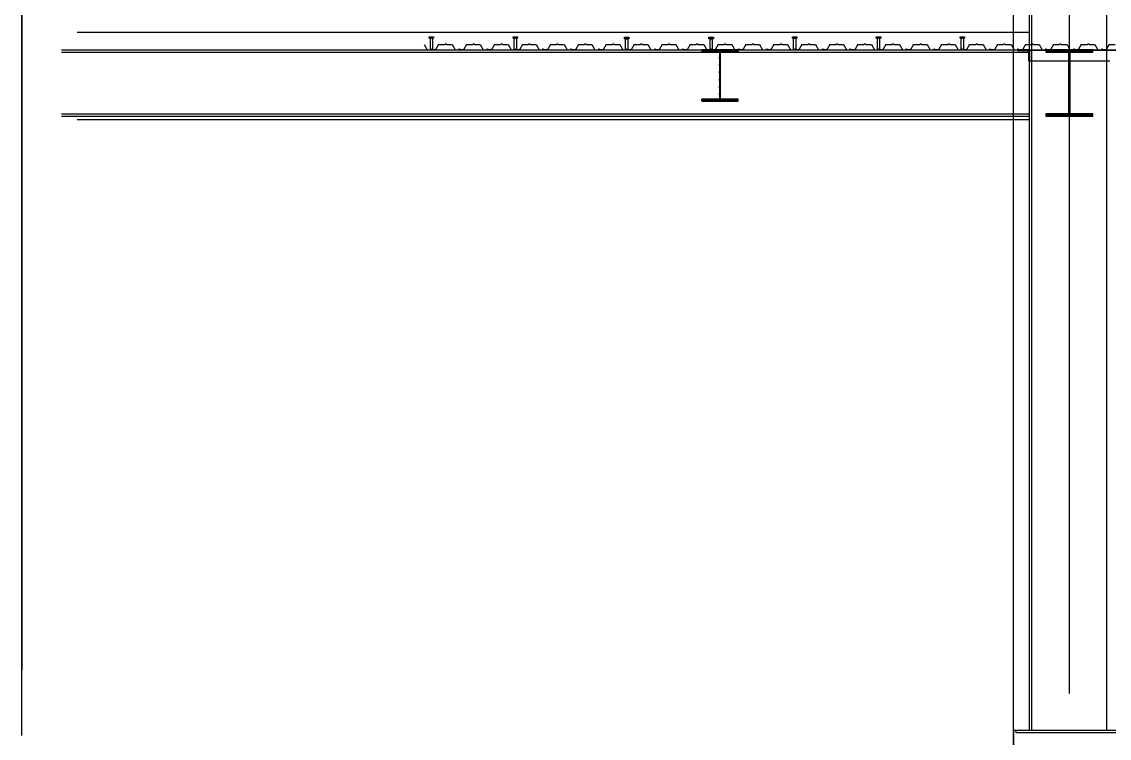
# Model space of a CAD drawing. Header units: millimetres. Extents: x 2148 to 2681, y 758 to 986.
# Drawn here: x 2225.057 to 2229.727, y 785.367 to 788.447 of the extents above; entities that cross this region are included whole.
import ezdxf

# ---------------------------------------------------------------- set-up
doc = ezdxf.new("R2010")
doc.units = ezdxf.units.MM
doc.linetypes.add('CENTER2', pattern=[28.575, 19.05, -3.175, 3.175, -3.175])
for name, color, linetype in [('4CO', 4, 'Continuous'), ('D', 1, 'Continuous'), ('HATCH', 8, 'Continuous'), ('S_GRID LINES', 252, 'Continuous')]:
    doc.layers.add(name, color=color, linetype=linetype)

msp = doc.modelspace()

# ---------------------------------------------------------------- hatches: boundary and pattern name
at = {"layer": 'HATCH', "ltscale": 0.5}
h = msp.add_hatch(dxfattribs=at)
h.set_pattern_fill('ANSI31', color=256, scale=0.00775, style=0)
h.set_pattern_definition([(45, (64028.3121602, 2918.4561855), (-0.000685009694274, 0.000685009694274), [])])
edge = h.paths.add_edge_path()
edge.add_line((2228.1336634, 788.1140155), (2228.0605752, 788.1140155))
edge.add_arc((2228.0605752, 788.1170378), 0.0030223, 174.0972671, 270, ccw=False)
edge.add_line((2228.0575689, 788.1173486), (2228.0575689, 788.3160574))
edge.add_arc((2228.0605752, 788.3163682), 0.0030223, 89.6345547, 185.9027329, ccw=False)
edge.add_line((2228.0605944, 788.3193905), (2228.1336634, 788.3193905))
edge.add_line((2228.1336634, 788.3193905), (2228.1336634, 788.3271405))
edge.add_line((2228.1336634, 788.3271405), (2227.9770336, 788.3271405))
edge.add_line((2227.9770336, 788.3271405), (2227.9770336, 788.3193905))
edge.add_line((2227.9770336, 788.3193905), (2228.04989, 788.3193905))
edge.add_arc((2228.0499093, 788.3163682), 0.0030223, -4.2920933, 90.3654453, ccw=False)
edge.add_line((2228.0529231, 788.3161421), (2228.0529231, 788.117264))
edge.add_arc((2228.0499093, 788.1170378), 0.0030223, -89.9999999, 4.2920934, ccw=False)
edge.add_line((2228.0499093, 788.1140155), (2227.9770336, 788.1140155))
edge.add_line((2227.9770336, 788.1140155), (2227.9770336, 788.1062655))
edge.add_line((2227.9770336, 788.1062655), (2228.1336634, 788.1062655))
edge.add_line((2228.1336634, 788.1062655), (2228.1336634, 788.1140155))
h = msp.add_hatch(dxfattribs=at)
h.set_pattern_fill('ANSI31', color=256, scale=0.01, style=0)
h.set_pattern_definition([(45, (81980.8233441, 3536.880747), (-0.000883883476483, 0.000883883476483), [])])
h.paths.add_polyline_path([(2229.3814123, 788.3177272, 0.318843234), (2229.3751183, 788.3241405), (2229.3845482, 788.3241405), (2229.3844123, 788.2771407), (2229.3814123, 788.2771407)])
h.paths.add_polyline_path([(2229.3345447, 788.3271405), (2229.3345447, 788.3241405), (2229.3845482, 788.3241405), (2229.3845568, 788.3271405)])
h = msp.add_hatch(dxfattribs=at)
h.set_pattern_fill('ANSI31', color=256, scale=0.01, style=0)
h.set_pattern_definition([(45, (81971.8230328, 3536.880747), (-0.000883883476483, 0.000883883476483), [])])
edge = h.paths.add_edge_path()
edge.add_line((2229.6572305, 788.0521405), (2229.5629231, 788.0521405))
edge.add_arc((2229.5629231, 788.0560402), 0.0038997, 174.0972671, 270, ccw=False)
edge.add_line((2229.559044, 788.0564413), (2229.559044, 788.3128398))
edge.add_arc((2229.5629231, 788.3132408), 0.0038997, 89.6345547, 185.9027329, ccw=False)
edge.add_line((2229.562948, 788.3171405), (2229.6572305, 788.3171405))
edge.add_line((2229.6572305, 788.3171405), (2229.6572305, 788.3271405))
edge.add_line((2229.6572305, 788.3271405), (2229.4551275, 788.3271405))
edge.add_line((2229.4551275, 788.3271405), (2229.4551275, 788.3171405))
edge.add_line((2229.4551275, 788.3171405), (2229.5491357, 788.3171405))
edge.add_arc((2229.5491606, 788.3132408), 0.0038997, -4.2920933, 90.3654453, ccw=False)
edge.add_line((2229.5530494, 788.312949), (2229.5530494, 788.0563321))
edge.add_arc((2229.5491606, 788.0560402), 0.0038997, -90, 4.2920933, ccw=False)
edge.add_line((2229.5491606, 788.0521405), (2229.4551275, 788.0521405))
edge.add_line((2229.4551275, 788.0521405), (2229.4551275, 788.0421405))
edge.add_line((2229.4551275, 788.0421405), (2229.6572305, 788.0421405))
edge.add_line((2229.6572305, 788.0421405), (2229.6572305, 788.0521405))

# ---------------------------------------------------------------- linework, layer by layer
at = {"layer": '4CO', "ltscale": 0.5}
msp.add_line((2229.3152683, 785.4021405, 0), (2229.3152683, 784.5271405, 0), dxfattribs=at)
at = {"layer": 'D', "color": 3, "ltscale": 0.5}
for p, q in [((2229.3845568, 785.4021405, 0.0000001), (2229.3845568, 791.8271403, 0.0000001)), ((2229.3945568, 785.4021405, 0.0000001), (2229.3945568, 791.8271403, 0.0000001)), ((2229.7175366, 785.4021405, 0.0000001), (2229.7175366, 791.8271403, 0.0000001))]:
    msp.add_line(p, q, dxfattribs=at)
at = {"layer": 'D', "ltscale": 0.5}
for p, q in [((2225.2952683, 788.4021405, 0.0000001), (2229.3845568, 788.4021405, 0.0000001)), ((2225.2269139, 788.3271405, 0.0000001), (2229.3839341, 788.3271405, 0.0000001)), ((2225.2269139, 788.3171405, 0.0000001), (2229.3839341, 788.3171405, 0.0000001)), ((2229.3345447, 788.3271405, 0.0000001), (2229.3345447, 788.3241405, 0.0000001)), ((2229.7775488, 788.3241405, 0.0000001), (2229.3345447, 788.3241405, 0.0000001)), ((2229.3814123, 788.2771407, 0), (2229.3814123, 788.3177272, 0)), ((2229.7306812, 788.2771407, 0), (2229.3814123, 788.2771407, 0)), ((2225.2269139, 788.0521405, 0.0000001), (2229.3839341, 788.0521405, 0.0000001)), ((2225.2269139, 788.0421405, 0.0000001), (2229.3839341, 788.0421405, 0.0000001)), ((2229.3155797, 785.4021405, 0), (2229.3155797, 784.5271405, 0)), ((2229.3155797, 785.4021405, 0), (2229.795891, 785.4021405, 0)), ((2229.315891, 785.4021405, 0.0000001), (2229.7962024, 785.4021405, 0.0000001))]:
    msp.add_line(p, q, dxfattribs=at)
at = {"layer": 'D', "color": 3, "ltscale": 0.5}
for points, elevation in [([(2228.1336634, 788.1140155), (2228.0605752, 788.1140155, -0.444720244), (2228.0575689, 788.1173486), (2228.0575689, 788.3160574, -0.446631522), (2228.0605944, 788.3193905), (2228.1336634, 788.3193905), (2228.1336634, 788.3271405), (2227.9770336, 788.3271405), (2227.9770336, 788.3193905), (2228.04989, 788.3193905, -0.438228127), (2228.0529231, 788.3161421), (2228.0529231, 788.117264, -0.436328672), (2228.0499093, 788.1140155), (2227.9770336, 788.1140155), (2227.9770336, 788.1062655), (2228.1336634, 788.1062655)], 0.0000001), ([(2229.6572305, 788.0521405), (2229.5629231, 788.0521405, -0.444720244), (2229.559044, 788.0564413), (2229.559044, 788.3128398, -0.446631522), (2229.562948, 788.3171405), (2229.6572305, 788.3171405), (2229.6572305, 788.3271405), (2229.4551275, 788.3271405), (2229.4551275, 788.3171405), (2229.5491357, 788.3171405, -0.438228127), (2229.5530494, 788.312949), (2229.5530494, 788.0563321, -0.436328672), (2229.5491606, 788.0521405), (2229.4551275, 788.0521405), (2229.4551275, 788.0421405), (2229.6572305, 788.0421405)], 0)]:
    msp.add_lwpolyline(points, format="xyb", close=True, dxfattribs=dict(at, elevation=elevation))
at = {"layer": 'D', "color": 3, "ltscale": 0.5, "elevation": 0.0000001}
msp.add_lwpolyline([(2229.3276447, 785.4021405), (2229.7847111, 785.4021405), (2229.7847111, 785.3902354), (2229.3276447, 785.3902354)], close=True, dxfattribs=at)
at = {"layer": 'D', "ltscale": 0.5}
msp.add_arc((2229.3737479, 788.3165005, 0.0000001), 0.0077619, 9.0929731, 79.8310934, dxfattribs=at)
at = {"layer": 'HATCH', "linetype": 'ByBlock', "ltscale": 0.5}
for p, q in [((2229.3162024, 785.4021405, 0.0000001), (2229.3162024, 791.8271405, 0.0000001)), ((2225.2952683, 788.0271405, 0.0000001), (2229.3845568, 788.0271405, 0.0000001))]:
    msp.add_line(p, q, dxfattribs=at)
at = {"layer": 'HATCH', "ltscale": 0.5}
for p, q in [((2226.7858865, 788.3493118, 0), (2226.798747, 788.3271405, 0.0000001)), ((2226.798747, 788.3271405, 0.0000001), (2226.813605, 788.3271405, 0.0000001)), ((2226.813605, 788.3271405, 0.0000001), (2226.8165766, 788.3304185, -0.0000002)), ((2226.8195482, 788.3271405, 0.0000001), (2226.8165766, 788.3304185, -0.0000002)), ((2226.8344062, 788.3271405, 0.0000001), (2226.8195482, 788.3271405, 0.0000001)), ((2226.8472667, 788.3493118, 0), (2226.8344062, 788.3271405, 0.0000001)), ((2226.8472667, 788.3493118, 0), (2226.8722667, 788.3493118, 0)), ((2226.8722667, 788.3493118, 0), (2226.87658, 788.3516605, -0.0000002)), ((2226.8808934, 788.3493118, 0), (2226.87658, 788.3516605, -0.0000002)), ((2226.8808934, 788.3493118, 0), (2226.9058934, 788.3493118, 0)), ((2226.9058934, 788.3493118, 0), (2226.9187539, 788.3271405, 0.0000001)), ((2226.9187539, 788.3271405, 0.0000001), (2226.9336119, 788.3271405, 0.0000001)), ((2226.9336119, 788.3271405, 0.0000001), (2226.9365835, 788.3304185, -0.0000002)), ((2226.9395551, 788.3271405, 0.0000001), (2226.9365835, 788.3304185, -0.0000002)), ((2226.9544131, 788.3271405, 0.0000001), (2226.9395551, 788.3271405, 0.0000001)), ((2226.9672736, 788.3493118, 0), (2226.9544131, 788.3271405, 0.0000001)), ((2226.9672736, 788.3493118, 0), (2226.9922736, 788.3493118, 0)), ((2226.9922736, 788.3493118, 0), (2226.9965869, 788.3516605, -0.0000002)), ((2227.0009003, 788.3493118, 0), (2226.9965869, 788.3516605, -0.0000002)), ((2227.0009003, 788.3493118, 0), (2227.0259003, 788.3493118, 0)), ((2227.0259003, 788.3493118, 0), (2227.0387608, 788.3271405, 0.0000001)), ((2227.0387608, 788.3271405, 0.0000001), (2227.0536188, 788.3271405, 0.0000001)), ((2227.0536188, 788.3271405, 0.0000001), (2227.0565904, 788.3304185, -0.0000002)), ((2227.059562, 788.3271405, 0.0000001), (2227.0565904, 788.3304185, -0.0000002)), ((2227.07442, 788.3271405, 0.0000001), (2227.059562, 788.3271405, 0.0000001)), ((2227.0872805, 788.3493118, 0), (2227.07442, 788.3271405, 0.0000001)), ((2227.0872805, 788.3493118, 0), (2227.1122805, 788.3493118, 0)), ((2227.1122805, 788.3493118, 0), (2227.1165938, 788.3516605, -0.0000002)), ((2227.1209072, 788.3493118, 0), (2227.1165938, 788.3516605, -0.0000002)), ((2227.1209072, 788.3493118, 0), (2227.1459072, 788.3493118, 0)), ((2227.1459072, 788.3493118, 0), (2227.1587677, 788.3271405, 0.0000001)), ((2227.1587677, 788.3271405, 0.0000001), (2227.1736257, 788.3271405, 0.0000001)), ((2227.1736257, 788.3271405, 0.0000001), (2227.1765973, 788.3304185, -0.0000002)), ((2227.1795689, 788.3271405, 0.0000001), (2227.1765973, 788.3304185, -0.0000002)), ((2227.1944269, 788.3271405, 0.0000001), (2227.1795689, 788.3271405, 0.0000001)), ((2227.2072874, 788.3493118, 0), (2227.1944269, 788.3271405, 0.0000001)), ((2227.2072874, 788.3493118, 0), (2227.2322874, 788.3493118, 0)), ((2227.2322874, 788.3493118, 0), (2227.2366008, 788.3516605, -0.0000002)), ((2227.2409141, 788.3493118, 0), (2227.2366008, 788.3516605, -0.0000002)), ((2227.2409141, 788.3493118, 0), (2227.2659141, 788.3493118, 0)), ((2227.2659141, 788.3493118, 0), (2227.2787746, 788.3271405, 0.0000001)), ((2227.2787746, 788.3271405, 0.0000001), (2227.2936326, 788.3271405, 0.0000001)), ((2227.2936326, 788.3271405, 0.0000001), (2227.2966042, 788.3304185, -0.0000002)), ((2227.2995758, 788.3271405, 0.0000001), (2227.2966042, 788.3304185, -0.0000002)), ((2227.3144338, 788.3271405, 0.0000001), (2227.2995758, 788.3271405, 0.0000001)), ((2227.3272943, 788.3493118, 0), (2227.3144338, 788.3271405, 0.0000001)), ((2227.3272943, 788.3493118, 0), (2227.3522943, 788.3493118, 0)), ((2227.3522943, 788.3493118, 0), (2227.3566077, 788.3516605, -0.0000002)), ((2227.360921, 788.3493118, 0), (2227.3566077, 788.3516605, -0.0000002)), ((2227.360921, 788.3493118, 0), (2227.385921, 788.3493118, 0)), ((2227.385921, 788.3493118, 0), (2227.3987815, 788.3271405, 0.0000001)), ((2227.3987815, 788.3271405, 0.0000001), (2227.4136395, 788.3271405, 0.0000001)), ((2227.4136395, 788.3271405, 0.0000001), (2227.4166111, 788.3304185, -0.0000002)), ((2227.4195827, 788.3271405, 0.0000001), (2227.4166111, 788.3304185, -0.0000002)), ((2227.4344407, 788.3271405, 0.0000001), (2227.4195827, 788.3271405, 0.0000001)), ((2227.4473012, 788.3493118, 0), (2227.4344407, 788.3271405, 0.0000001)), ((2227.4473012, 788.3493118, 0), (2227.4723012, 788.3493118, 0)), ((2227.4723012, 788.3493118, 0), (2227.4766146, 788.3516605, -0.0000002)), ((2227.480928, 788.3493118, 0), (2227.4766146, 788.3516605, -0.0000002)), ((2227.480928, 788.3493118, 0), (2227.505928, 788.3493118, 0)), ((2227.505928, 788.3493118, 0), (2227.5187885, 788.3271405, 0.0000001)), ((2227.5187885, 788.3271405, 0.0000001), (2227.5336465, 788.3271405, 0.0000001)), ((2227.5336465, 788.3271405, 0.0000001), (2227.5366181, 788.3304185, -0.0000002)), ((2227.5395897, 788.3271405, 0.0000001), (2227.5366181, 788.3304185, -0.0000002)), ((2227.5544477, 788.3271405, 0.0000001), (2227.5395897, 788.3271405, 0.0000001)), ((2227.5673082, 788.3493118, 0), (2227.5544477, 788.3271405, 0.0000001)), ((2227.5673082, 788.3493118, 0), (2227.5923082, 788.3493118, 0)), ((2227.5923082, 788.3493118, 0), (2227.5966215, 788.3516605, -0.0000002)), ((2227.6009349, 788.3493118, 0), (2227.5966215, 788.3516605, -0.0000002)), ((2227.6009349, 788.3493118, 0), (2227.6259349, 788.3493118, 0)), ((2227.6259349, 788.3493118, 0), (2227.6387954, 788.3271405, 0.0000001)), ((2227.6387954, 788.3271405, 0.0000001), (2227.6536534, 788.3271405, 0.0000001)), ((2227.6536534, 788.3271405, 0.0000001), (2227.656625, 788.3304185, -0.0000002)), ((2227.6595966, 788.3271405, 0.0000001), (2227.656625, 788.3304185, -0.0000002)), ((2227.6744546, 788.3271405, 0.0000001), (2227.6595966, 788.3271405, 0.0000001)), ((2227.6873151, 788.3493118, 0), (2227.6744546, 788.3271405, 0.0000001)), ((2227.6873151, 788.3493118, 0), (2227.7123151, 788.3493118, 0)), ((2227.7123151, 788.3493118, 0), (2227.7166284, 788.3516605, -0.0000002)), ((2227.7209418, 788.3493118, 0), (2227.7166284, 788.3516605, -0.0000002)), ((2227.7209418, 788.3493118, 0), (2227.7459418, 788.3493118, 0)), ((2227.7459418, 788.3493118, 0), (2227.7588023, 788.3271405, 0.0000001)), ((2227.7588023, 788.3271405, 0.0000001), (2227.7736603, 788.3271405, 0.0000001)), ((2227.7736603, 788.3271405, 0.0000001), (2227.7766319, 788.3304185, -0.0000002)), ((2227.7796035, 788.3271405, 0.0000001), (2227.7766319, 788.3304185, -0.0000002)), ((2227.7944615, 788.3271405, 0.0000001), (2227.7796035, 788.3271405, 0.0000001)), ((2227.807322, 788.3493118, 0), (2227.7944615, 788.3271405, 0.0000001)), ((2227.807322, 788.3493118, 0), (2227.832322, 788.3493118, 0)), ((2227.832322, 788.3493118, 0), (2227.8366354, 788.3516605, -0.0000002)), ((2227.8409487, 788.3493118, 0), (2227.8366354, 788.3516605, -0.0000002)), ((2227.8409487, 788.3493118, 0), (2227.8659487, 788.3493118, 0)), ((2227.8659487, 788.3493118, 0), (2227.8788092, 788.3271405, 0.0000001)), ((2227.8788092, 788.3271405, 0.0000001), (2227.8936672, 788.3271405, 0.0000001)), ((2227.8936672, 788.3271405, 0.0000001), (2227.8966388, 788.3304185, -0.0000002)), ((2227.8996104, 788.3271405, 0.0000001), (2227.8966388, 788.3304185, -0.0000002)), ((2227.9144684, 788.3271405, 0.0000001), (2227.8996104, 788.3271405, 0.0000001)), ((2227.9273289, 788.3493118, 0), (2227.9144684, 788.3271405, 0.0000001)), ((2227.9273289, 788.3493118, 0), (2227.9523289, 788.3493118, 0)), ((2227.9523289, 788.3493118, 0), (2227.9566423, 788.3516605, -0.0000002)), ((2227.9609556, 788.3493118, 0), (2227.9566423, 788.3516605, -0.0000002)), ((2227.9609556, 788.3493118, 0), (2227.9859556, 788.3493118, 0)), ((2227.9859556, 788.3493118, 0), (2227.9988161, 788.3271405, 0.0000001)), ((2227.9988161, 788.3271405, 0.0000001), (2228.0136741, 788.3271405, 0.0000001)), ((2228.0136741, 788.3271405, 0.0000001), (2228.0166457, 788.3304185, -0.0000002)), ((2228.0196173, 788.3271405, 0.0000001), (2228.0166457, 788.3304185, -0.0000002)), ((2228.0344753, 788.3271405, 0.0000001), (2228.0196173, 788.3271405, 0.0000001)), ((2228.0473358, 788.3493118, 0), (2228.0344753, 788.3271405, 0.0000001)), ((2228.0473358, 788.3493118, 0), (2228.0723358, 788.3493118, 0)), ((2228.0723358, 788.3493118, 0), (2228.0766492, 788.3516605, -0.0000002)), ((2228.0809625, 788.3493118, 0), (2228.0766492, 788.3516605, -0.0000002)), ((2228.0809625, 788.3493118, 0), (2228.1059625, 788.3493118, 0)), ((2228.1059625, 788.3493118, 0), (2228.118823, 788.3271405, 0.0000001)), ((2228.118823, 788.3271405, 0.0000001), (2228.133681, 788.3271405, 0.0000001)), ((2228.133681, 788.3271405, 0.0000001), (2228.1366526, 788.3304185, -0.0000002)), ((2228.1396242, 788.3271405, 0.0000001), (2228.1366526, 788.3304185, -0.0000002)), ((2228.1544822, 788.3271405, 0.0000001), (2228.1396242, 788.3271405, 0.0000001)), ((2228.1673427, 788.3493118, 0), (2228.1544822, 788.3271405, 0.0000001)), ((2228.1673427, 788.3493118, 0), (2228.1923427, 788.3493118, 0)), ((2228.1923427, 788.3493118, 0), (2228.1966561, 788.3516605, -0.0000002)), ((2228.2009695, 788.3493118, 0), (2228.1966561, 788.3516605, -0.0000002)), ((2228.2009695, 788.3493118, 0), (2228.2259695, 788.3493118, 0)), ((2228.2259695, 788.3493118, 0), (2228.23883, 788.3271405, 0.0000001)), ((2228.23883, 788.3271405, 0.0000001), (2228.253688, 788.3271405, 0.0000001)), ((2228.253688, 788.3271405, 0.0000001), (2228.2566596, 788.3304185, -0.0000002)), ((2228.2596312, 788.3271405, 0.0000001), (2228.2566596, 788.3304185, -0.0000002)), ((2228.2744892, 788.3271405, 0.0000001), (2228.2596312, 788.3271405, 0.0000001)), ((2228.2873497, 788.3493118, 0), (2228.2744892, 788.3271405, 0.0000001)), ((2228.2873497, 788.3493118, 0), (2228.3123497, 788.3493118, 0)), ((2228.3123497, 788.3493118, 0), (2228.316663, 788.3516605, -0.0000002)), ((2228.3209764, 788.3493118, 0), (2228.316663, 788.3516605, -0.0000002)), ((2228.3209764, 788.3493118, 0), (2228.3459764, 788.3493118, 0)), ((2228.3459764, 788.3493118, 0), (2228.3588369, 788.3271405, 0.0000001)), ((2228.3588369, 788.3271405, 0.0000001), (2228.3736949, 788.3271405, 0.0000001)), ((2228.3736949, 788.3271405, 0.0000001), (2228.3766665, 788.3304185, -0.0000002)), ((2228.3796381, 788.3271405, 0.0000001), (2228.3766665, 788.3304185, -0.0000002)), ((2228.3944961, 788.3271405, 0.0000001), (2228.3796381, 788.3271405, 0.0000001)), ((2228.4073566, 788.3493118, 0), (2228.3944961, 788.3271405, 0.0000001)), ((2228.4073566, 788.3493118, 0), (2228.4323566, 788.3493118, 0)), ((2228.4323566, 788.3493118, 0), (2228.4366699, 788.3516605, -0.0000002)), ((2228.4409833, 788.3493118, 0), (2228.4366699, 788.3516605, -0.0000002)), ((2228.4409833, 788.3493118, 0), (2228.4659833, 788.3493118, 0)), ((2228.4659833, 788.3493118, 0), (2228.4788438, 788.3271405, 0.0000001)), ((2228.4788438, 788.3271405, 0.0000001), (2228.4937018, 788.3271405, 0.0000001)), ((2228.4937018, 788.3271405, 0.0000001), (2228.4966734, 788.3304185, -0.0000002)), ((2228.499645, 788.3271405, 0.0000001), (2228.4966734, 788.3304185, -0.0000002)), ((2228.514503, 788.3271405, 0.0000001), (2228.499645, 788.3271405, 0.0000001)), ((2228.5273635, 788.3493118, 0), (2228.514503, 788.3271405, 0.0000001)), ((2228.5273635, 788.3493118, 0), (2228.5523635, 788.3493118, 0)), ((2228.5523635, 788.3493118, 0), (2228.5566769, 788.3516605, -0.0000002)), ((2228.5609902, 788.3493118, 0), (2228.5566769, 788.3516605, -0.0000002)), ((2228.5609902, 788.3493118, 0), (2228.5859902, 788.3493118, 0)), ((2228.5859902, 788.3493118, 0), (2228.5988507, 788.3271405, 0.0000001)), ((2228.5988507, 788.3271405, 0.0000001), (2228.6137087, 788.3271405, 0.0000001)), ((2228.6137087, 788.3271405, 0.0000001), (2228.6166803, 788.3304185, -0.0000002)), ((2228.6196519, 788.3271405, 0.0000001), (2228.6166803, 788.3304185, -0.0000002)), ((2228.6345099, 788.3271405, 0.0000001), (2228.6196519, 788.3271405, 0.0000001)), ((2228.6473704, 788.3493118, 0), (2228.6345099, 788.3271405, 0.0000001)), ((2228.6473704, 788.3493118, 0), (2228.6723704, 788.3493118, 0)), ((2228.6723704, 788.3493118, 0), (2228.6766838, 788.3516605, -0.0000002)), ((2228.6809971, 788.3493118, 0), (2228.6766838, 788.3516605, -0.0000002)), ((2228.6809971, 788.3493118, 0), (2228.7059971, 788.3493118, 0)), ((2228.7059971, 788.3493118, 0), (2228.7188576, 788.3271405, 0.0000001)), ((2228.7188576, 788.3271405, 0.0000001), (2228.7337156, 788.3271405, 0.0000001)), ((2228.7337156, 788.3271405, 0.0000001), (2228.7366872, 788.3304185, -0.0000002)), ((2228.7396588, 788.3271405, 0.0000001), (2228.7366872, 788.3304185, -0.0000002)), ((2228.7545168, 788.3271405, 0.0000001), (2228.7396588, 788.3271405, 0.0000001)), ((2228.7673773, 788.3493118, 0), (2228.7545168, 788.3271405, 0.0000001)), ((2228.7673773, 788.3493118, 0), (2228.7923773, 788.3493118, 0)), ((2228.7923773, 788.3493118, 0), (2228.7966907, 788.3516605, -0.0000002)), ((2228.801004, 788.3493118, 0), (2228.7966907, 788.3516605, -0.0000002)), ((2228.801004, 788.3493118, 0), (2228.826004, 788.3493118, 0)), ((2228.826004, 788.3493118, 0), (2228.8388645, 788.3271405, 0.0000001)), ((2228.8388645, 788.3271405, 0.0000001), (2228.8537225, 788.3271405, 0.0000001)), ((2228.8537225, 788.3271405, 0.0000001), (2228.8566941, 788.3304185, -0.0000002)), ((2228.8596657, 788.3271405, 0.0000001), (2228.8566941, 788.3304185, -0.0000002)), ((2228.8745237, 788.3271405, 0.0000001), (2228.8596657, 788.3271405, 0.0000001)), ((2228.8873842, 788.3493118, 0), (2228.8745237, 788.3271405, 0.0000001)), ((2228.8873842, 788.3493118, 0), (2228.9123843, 788.3493118, 0)), ((2228.9123843, 788.3493118, 0), (2228.9166976, 788.3516605, -0.0000002)), ((2228.921011, 788.3493118, 0), (2228.9166976, 788.3516605, -0.0000002)), ((2228.921011, 788.3493118, 0), (2228.946011, 788.3493118, 0)), ((2228.946011, 788.3493118, 0), (2228.9588715, 788.3271405, 0.0000001)), ((2228.9588715, 788.3271405, 0.0000001), (2228.9737295, 788.3271405, 0.0000001)), ((2228.9737295, 788.3271405, 0.0000001), (2228.9767011, 788.3304185, -0.0000002)), ((2228.9796727, 788.3271405, 0.0000001), (2228.9767011, 788.3304185, -0.0000002)), ((2228.9945307, 788.3271405, 0.0000001), (2228.9796727, 788.3271405, 0.0000001)), ((2229.0073912, 788.3493118, 0), (2228.9945307, 788.3271405, 0.0000001)), ((2229.0073912, 788.3493118, 0), (2229.0323912, 788.3493118, 0)), ((2229.0323912, 788.3493118, 0), (2229.0367045, 788.3516605, -0.0000002)), ((2229.0410179, 788.3493118, 0), (2229.0367045, 788.3516605, -0.0000002)), ((2229.0410179, 788.3493118, 0), (2229.0660179, 788.3493118, 0)), ((2229.0660179, 788.3493118, 0), (2229.0788784, 788.3271405, 0.0000001)), ((2229.0788784, 788.3271405, 0.0000001), (2229.0937364, 788.3271405, 0.0000001)), ((2229.0937364, 788.3271405, 0.0000001), (2229.096708, 788.3304185, -0.0000002)), ((2229.0996796, 788.3271405, 0.0000001), (2229.096708, 788.3304185, -0.0000002)), ((2229.1145376, 788.3271405, 0.0000001), (2229.0996796, 788.3271405, 0.0000001)), ((2229.1273981, 788.3493118, 0), (2229.1145376, 788.3271405, 0.0000001)), ((2229.1273981, 788.3493118, 0), (2229.1523981, 788.3493118, 0)), ((2229.1523981, 788.3493118, 0), (2229.1567114, 788.3516605, -0.0000002)), ((2229.1610248, 788.3493118, 0), (2229.1567114, 788.3516605, -0.0000002)), ((2229.1610248, 788.3493118, 0), (2229.1860248, 788.3493118, 0)), ((2229.1860248, 788.3493118, 0), (2229.1988853, 788.3271405, 0.0000001)), ((2229.1988853, 788.3271405, 0.0000001), (2229.2137433, 788.3271405, 0.0000001)), ((2229.2137433, 788.3271405, 0.0000001), (2229.2167149, 788.3304185, -0.0000002)), ((2229.2196865, 788.3271405, 0.0000001), (2229.2167149, 788.3304185, -0.0000002)), ((2229.2345445, 788.3271405, 0.0000001), (2229.2196865, 788.3271405, 0.0000001)), ((2229.247405, 788.3493118, 0), (2229.2345445, 788.3271405, 0.0000001)), ((2229.247405, 788.3493118, 0), (2229.272405, 788.3493118, 0)), ((2229.272405, 788.3493118, 0), (2229.2767184, 788.3516605, -0.0000002)), ((2229.2810317, 788.3493118, 0), (2229.2767184, 788.3516605, -0.0000002)), ((2229.2810317, 788.3493118, 0), (2229.3060317, 788.3493118, 0)), ((2229.3060317, 788.3493118, 0), (2229.3188922, 788.3271405, 0.0000001)), ((2229.3188922, 788.3271405, 0.0000001), (2229.3337502, 788.3271405, 0.0000001)), ((2229.3337502, 788.3271405, 0.0000001), (2229.3367218, 788.3304185, -0.0000002)), ((2229.3345447, 788.3271405, 0.0000001), (2229.7775488, 788.3271405, 0.0000001)), ((2229.3345447, 788.3241405, 0.0000001), (2229.3751183, 788.3241405, 0.0000001)), ((2229.3396934, 788.3271405, 0.0000001), (2229.3367218, 788.3304185, -0.0000002)), ((2229.3545514, 788.3271405, 0.0000001), (2229.3396934, 788.3271405, 0.0000001)), ((2229.3674119, 788.3493118, 0), (2229.3545514, 788.3271405, 0.0000001)), ((2229.3674119, 788.3493118, 0), (2229.3924119, 788.3493118, 0)), ((2229.3845568, 788.3271405, 0.0000001), (2229.3844123, 788.2771407, 0)), ((2229.3924119, 788.3493118, 0), (2229.3967253, 788.3516605, -0.0000002)), ((2229.4010386, 788.3493118, 0), (2229.3967253, 788.3516605, -0.0000002)), ((2229.4010386, 788.3493118, 0), (2229.4260386, 788.3493118, 0)), ((2229.4260386, 788.3493118, 0), (2229.4388991, 788.3271405, 0.0000001)), ((2229.4388991, 788.3271405, 0.0000001), (2229.4537571, 788.3271405, 0.0000001)), ((2229.4537571, 788.3271405, 0.0000001), (2229.4567287, 788.3304185, -0.0000002)), ((2229.4597003, 788.3271405, 0.0000001), (2229.4567287, 788.3304185, -0.0000002)), ((2229.4745583, 788.3271405, 0.0000001), (2229.4597003, 788.3271405, 0.0000001)), ((2229.4874188, 788.3493118, 0), (2229.4745583, 788.3271405, 0.0000001)), ((2229.4874188, 788.3493118, 0), (2229.5124188, 788.3493118, 0)), ((2229.5124188, 788.3493118, 0), (2229.5167322, 788.3516605, -0.0000002)), ((2229.5210455, 788.3493118, 0), (2229.5167322, 788.3516605, -0.0000002)), ((2229.5210455, 788.3493118, 0), (2229.5460455, 788.3493118, 0)), ((2229.5460455, 788.3493118, 0), (2229.5589061, 788.3271405, 0.0000001)), ((2229.5589061, 788.3271405, 0.0000001), (2229.5737641, 788.3271405, 0.0000001)), ((2229.5737641, 788.3271405, 0.0000001), (2229.5767357, 788.3304185, -0.0000002)), ((2229.5797073, 788.3271405, 0.0000001), (2229.5767357, 788.3304185, -0.0000002)), ((2229.5945653, 788.3271405, 0.0000001), (2229.5797073, 788.3271405, 0.0000001)), ((2229.6074258, 788.3493118, 0), (2229.5945653, 788.3271405, 0.0000001)), ((2229.6074258, 788.3493118, 0), (2229.6324258, 788.3493118, 0)), ((2229.6324258, 788.3493118, 0), (2229.6367391, 788.3516605, -0.0000002)), ((2229.6410525, 788.3493118, 0), (2229.6367391, 788.3516605, -0.0000002)), ((2229.6410525, 788.3493118, 0), (2229.6660525, 788.3493118, 0)), ((2229.6660525, 788.3493118, 0), (2229.678913, 788.3271405, 0.0000001)), ((2229.678913, 788.3271405, 0.0000001), (2229.693771, 788.3271405, 0.0000001)), ((2229.693771, 788.3271405, 0.0000001), (2229.6967426, 788.3304185, -0.0000002)), ((2229.6997142, 788.3271405, 0.0000001), (2229.6967426, 788.3304185, -0.0000002)), ((2229.7145722, 788.3271405, 0.0000001), (2229.6997142, 788.3271405, 0.0000001)), ((2229.7274327, 788.3493118, 0), (2229.7145722, 788.3271405, 0.0000001)), ((2229.7274327, 788.3493118, 0), (2229.7524327, 788.3493118, 0)), ((2229.3844123, 788.2771407, 0), (2229.3814123, 788.2771407, 0))]:
    msp.add_line(p, q, dxfattribs=at)
for points, elevation in [([(2226.8067669, 788.3821152), (2226.8257737, 788.3821152), (2226.8257737, 788.376062), (2226.8067669, 788.376062)], 0), ([(2226.8117386, 788.376062), (2226.8211768, 788.376062), (2226.8211768, 788.3271405), (2226.8117386, 788.3271405)], 0), ([(2227.1667877, 788.3821152), (2227.1857945, 788.3821152), (2227.1857945, 788.376062), (2227.1667877, 788.376062)], 0), ([(2227.1717594, 788.376062), (2227.1811976, 788.376062), (2227.1811976, 788.3271405), (2227.1717594, 788.3271405)], 0), ([(2227.6453295, 788.3804762), (2227.6643364, 788.3804762), (2227.6643364, 788.374423), (2227.6453295, 788.374423)], 0.0000001), ([(2227.6503013, 788.374423), (2227.6597394, 788.374423), (2227.6597394, 788.3255015), (2227.6503013, 788.3255015)], 0.0000001), ([(2228.0083219, 788.3804762), (2228.0273287, 788.3804762), (2228.0273287, 788.374423), (2228.0083219, 788.374423)], 0.0000001), ([(2228.0132936, 788.374423), (2228.0227318, 788.374423), (2228.0227318, 788.3255015), (2228.0132936, 788.3255015)], 0.0000001), ([(2228.3668568, 788.3821152), (2228.3858637, 788.3821152), (2228.3858637, 788.376062), (2228.3668568, 788.376062)], 0), ([(2228.3718286, 788.376062), (2228.3812667, 788.376062), (2228.3812667, 788.3271405), (2228.3718286, 788.3271405)], 0), ([(2228.7268776, 788.3821152), (2228.7458844, 788.3821152), (2228.7458844, 788.376062), (2228.7268776, 788.376062)], 0), ([(2228.7318493, 788.376062), (2228.7412875, 788.376062), (2228.7412875, 788.3271405), (2228.7318493, 788.3271405)], 0), ([(2229.0868984, 788.3821152), (2229.1059052, 788.3821152), (2229.1059052, 788.376062), (2229.0868984, 788.376062)], 0), ([(2229.0918701, 788.376062), (2229.1013082, 788.376062), (2229.1013082, 788.3271405), (2229.0918701, 788.3271405)], 0)]:
    msp.add_lwpolyline(points, close=True, dxfattribs=dict(at, elevation=elevation))
at = {"layer": 'HATCH', "ltscale": 0.5, "elevation": 0.0000001}
msp.add_lwpolyline([(2229.3845568, 788.3271405), (2229.3345447, 788.3271405)], dxfattribs=at)
at = {"layer": 'S_GRID LINES', "linetype": 'CENTER2', "ltscale": 0.2}
for p, q in [((2225.0568677, 795.1869857, 0.0000001), (2225.0568677, 784.5038353, 0.0000001)), ((2225.0570336, 785.3788353, 0.0000001), (2225.0570336, 795.1869647, 0.0000001)), ((2229.5558808, 795.0843879, 0.0000001), (2229.5558808, 784.5271405, 0.0000001))]:
    msp.add_line(p, q, dxfattribs=at)

doc.saveas('drawing.dxf')
